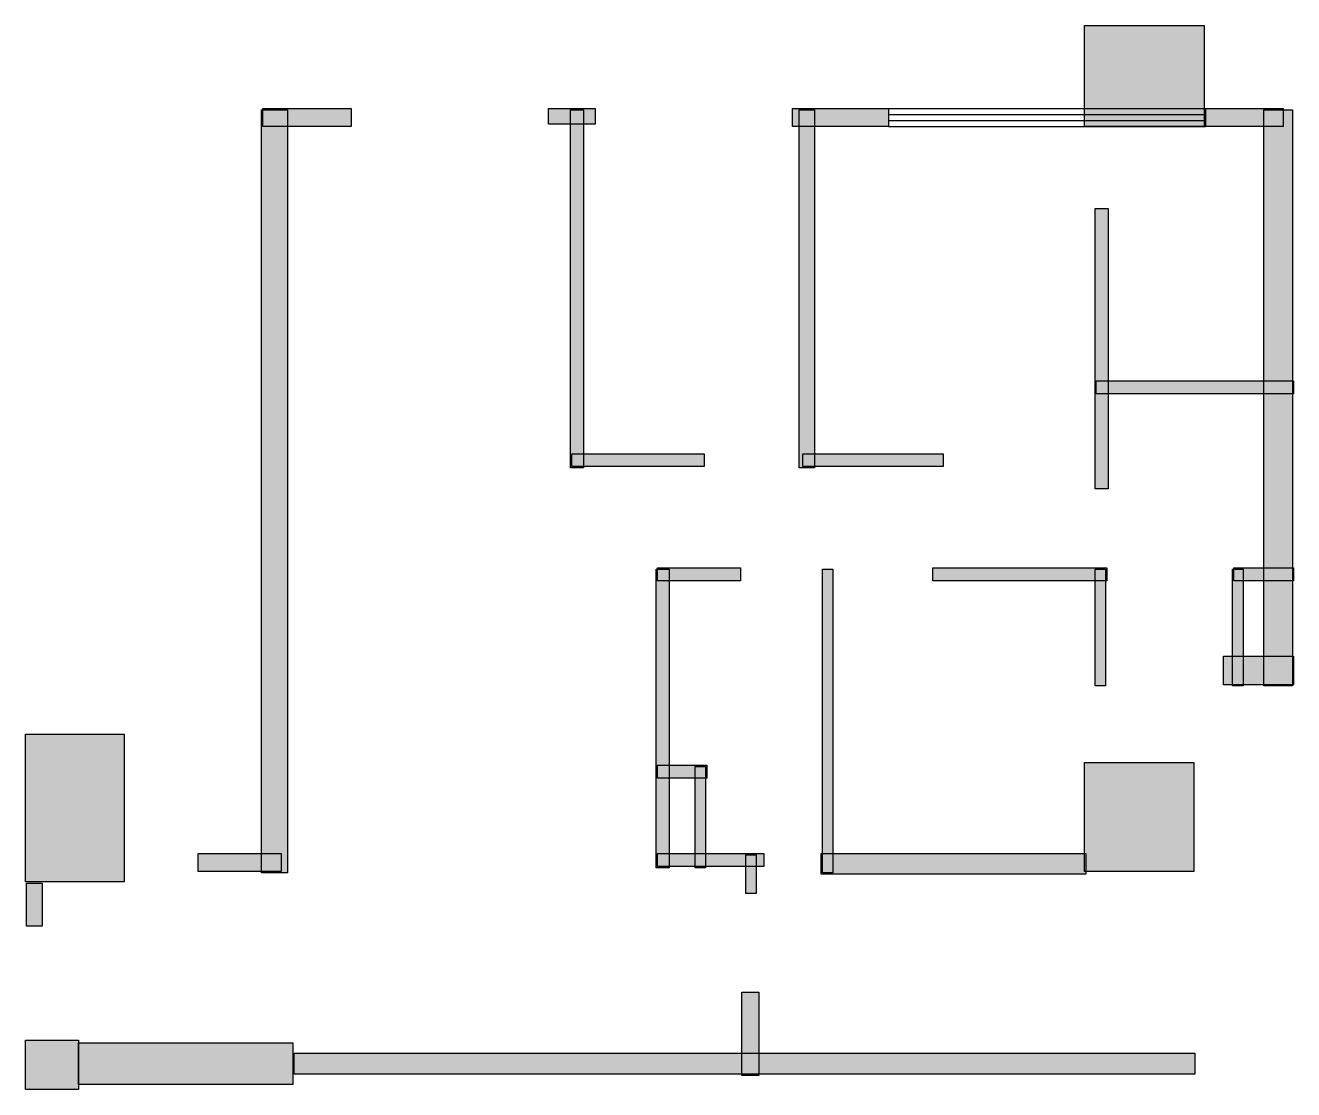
# Model space of a CAD drawing. Header units: centimetres. Extents: x 12 to 872, y 9 to 730.
import ezdxf

# ---------------------------------------------------------------- set-up
doc = ezdxf.new("R2010")
doc.units = ezdxf.units.CM
doc.layers.add('WALL', color=7, linetype='Continuous')
doc.layers.add('WINDOW', color=5, linetype='Continuous')

msp = doc.modelspace()

# ---------------------------------------------------------------- hatches: boundary and pattern name
at = {"layer": 'WALL'}
h = msp.add_hatch(color=256, dxfattribs=at)
h.dxf.hatch_style = 1
h.paths.add_polyline_path([(730.4, 730.4), (811.36, 730.4), (811.36, 661.76), (730.4, 661.76)])
h = msp.add_hatch(color=256, dxfattribs=at)
h.dxf.hatch_style = 1
h.paths.add_polyline_path([(172.48, 673.2), (190.08, 673.2), (190.08, 155.76), (172.48, 155.76)])
h = msp.add_hatch(color=256, dxfattribs=at)
h.dxf.hatch_style = 1
h.paths.add_polyline_path([(173.36, 674.08), (233.2, 674.08), (233.2, 661.76), (173.36, 661.76)])
h = msp.add_hatch(color=256, dxfattribs=at)
h.dxf.hatch_style = 1
h.paths.add_polyline_path([(366.96, 674.08), (398.64, 674.08), (398.64, 663.52), (366.96, 663.52)])
h = msp.add_hatch(color=256, dxfattribs=at)
h.dxf.hatch_style = 1
h.paths.add_polyline_path([(381.92, 673.2), (390.72, 673.2), (390.72, 430.32), (381.92, 430.32)])
h = msp.add_hatch(color=256, dxfattribs=at)
h.dxf.hatch_style = 1
h.paths.add_polyline_path([(532.4, 674.08), (597.52, 674.08), (597.52, 661.76), (532.4, 661.76)])
h = msp.add_hatch(color=256, dxfattribs=at)
h.dxf.hatch_style = 1
h.paths.add_polyline_path([(536.8, 673.2), (547.36, 673.2), (547.36, 430.32), (536.8, 430.32)])
h = msp.add_hatch(color=256, dxfattribs=at)
h.dxf.hatch_style = 1
h.paths.add_polyline_path([(812.24, 674.08), (865.04, 674.08), (865.04, 661.76), (812.24, 661.76)])
h = msp.add_hatch(color=256, dxfattribs=at)
h.dxf.hatch_style = 1
h.paths.add_polyline_path([(851.84, 673.2), (871.2, 673.2), (871.2, 282.48), (851.84, 282.48)])
h = msp.add_hatch(color=256, dxfattribs=at)
h.dxf.hatch_style = 1
h.paths.add_polyline_path([(737.44, 606.32), (746.24, 606.32), (746.24, 416.24), (737.44, 416.24)])
h = msp.add_hatch(color=256, dxfattribs=at)
h.dxf.hatch_style = 1
h.paths.add_polyline_path([(738.32, 489.28), (872.08, 489.28), (872.08, 480.48), (738.32, 480.48)])
h = msp.add_hatch(color=256, dxfattribs=at)
h.dxf.hatch_style = 1
h.paths.add_polyline_path([(382.8, 440), (472.56, 440), (472.56, 431.2), (382.8, 431.2)])
h = msp.add_hatch(color=256, dxfattribs=at)
h.dxf.hatch_style = 1
h.paths.add_polyline_path([(539.44, 440), (634.48, 440), (634.48, 431.2), (539.44, 431.2)])
h = msp.add_hatch(color=256, dxfattribs=at)
h.dxf.hatch_style = 1
h.paths.add_polyline_path([(440, 361.68), (448.8, 361.68), (448.8, 159.28), (440, 159.28)])
h = msp.add_hatch(color=256, dxfattribs=at)
h.dxf.hatch_style = 1
h.paths.add_polyline_path([(440.88, 362.56), (497.2, 362.56), (497.2, 353.76), (440.88, 353.76)])
h = msp.add_hatch(color=256, dxfattribs=at)
h.dxf.hatch_style = 1
h.paths.add_polyline_path([(552.64, 361.68), (559.68, 361.68), (559.68, 155.76), (552.64, 155.76)])
h = msp.add_hatch(color=256, dxfattribs=at)
h.dxf.hatch_style = 1
h.paths.add_polyline_path([(627.44, 362.56), (745.36, 362.56), (745.36, 353.76), (627.44, 353.76)])
h = msp.add_hatch(color=256, dxfattribs=at)
h.dxf.hatch_style = 1
h.paths.add_polyline_path([(737.44, 361.68), (744.48, 361.68), (744.48, 282.48), (737.44, 282.48)])
h = msp.add_hatch(color=256, dxfattribs=at)
h.dxf.hatch_style = 1
h.paths.add_polyline_path([(830.72, 361.68), (837.76, 361.68), (837.76, 282.48), (830.72, 282.48)])
h = msp.add_hatch(color=256, dxfattribs=at)
h.dxf.hatch_style = 1
h.paths.add_polyline_path([(831.6, 362.56), (872.08, 362.56), (872.08, 353.76), (831.6, 353.76)])
h = msp.add_hatch(color=256, dxfattribs=at)
h.dxf.hatch_style = 1
h.paths.add_polyline_path([(824.56, 302.72), (872.08, 302.72), (872.08, 283.36), (824.56, 283.36)])
h = msp.add_hatch(color=256, dxfattribs=at)
h.dxf.hatch_style = 1
h.paths.add_polyline_path([(12.32, 249.92), (79.2, 249.92), (79.2, 149.6), (12.32, 149.6)])
h = msp.add_hatch(color=256, dxfattribs=at)
h.dxf.hatch_style = 1
h.paths.add_polyline_path([(440.88, 228.8), (474.32, 228.8), (474.32, 220), (440.88, 220)])
h = msp.add_hatch(color=256, dxfattribs=at)
h.dxf.hatch_style = 1
h.paths.add_polyline_path([(466.4, 227.92), (473.44, 227.92), (473.44, 159.28), (466.4, 159.28)])
h = msp.add_hatch(color=256, dxfattribs=at)
h.dxf.hatch_style = 1
h.paths.add_polyline_path([(730.4, 230.56), (804.32, 230.56), (804.32, 156.64), (730.4, 156.64)])
h = msp.add_hatch(color=256, dxfattribs=at)
h.dxf.hatch_style = 1
h.paths.add_polyline_path([(129.36, 168.96), (185.68, 168.96), (185.68, 156.64), (129.36, 156.64)])
h = msp.add_hatch(color=256, dxfattribs=at)
h.dxf.hatch_style = 1
h.paths.add_polyline_path([(440.88, 168.96), (513.04, 168.96), (513.04, 160.16), (440.88, 160.16)])
h = msp.add_hatch(color=256, dxfattribs=at)
h.dxf.hatch_style = 1
h.paths.add_polyline_path([(500.72, 168.08), (507.76, 168.08), (507.76, 141.68), (500.72, 141.68)])
h = msp.add_hatch(color=256, dxfattribs=at)
h.dxf.hatch_style = 1
h.paths.add_polyline_path([(551.76, 168.96), (731.28, 168.96), (731.28, 154.88), (551.76, 154.88)])
h = msp.add_hatch(color=256, dxfattribs=at)
h.dxf.hatch_style = 1
h.paths.add_polyline_path([(13.2, 148.72), (23.76, 148.72), (23.76, 119.68), (13.2, 119.68)])
h = msp.add_hatch(color=256, dxfattribs=at)
h.dxf.hatch_style = 1
h.paths.add_polyline_path([(498.08, 74.8), (509.52, 74.8), (509.52, 18.48), (498.08, 18.48)])
h = msp.add_hatch(color=256, dxfattribs=at)
h.dxf.hatch_style = 1
h.paths.add_polyline_path([(12.32, 42.24), (48.4, 42.24), (48.4, 8.8), (12.32, 8.8)])
h = msp.add_hatch(color=256, dxfattribs=at)
h.dxf.hatch_style = 1
h.paths.add_polyline_path([(48.4, 40.48), (193.6, 40.48), (193.6, 12.32), (48.4, 12.32)])
h = msp.add_hatch(color=256, dxfattribs=at)
h.dxf.hatch_style = 1
h.paths.add_polyline_path([(194.48, 33.44), (805.2, 33.44), (805.2, 19.36), (194.48, 19.36)])

# ---------------------------------------------------------------- linework, layer by layer
for points in [[(730.4, 730.4), (811.36, 730.4), (811.36, 661.76), (730.4, 661.76)], [(172.48, 673.2), (190.08, 673.2), (190.08, 155.76), (172.48, 155.76)], [(173.36, 674.08), (233.2, 674.08), (233.2, 661.76), (173.36, 661.76)], [(366.96, 674.08), (398.64, 674.08), (398.64, 663.52), (366.96, 663.52)], [(381.92, 673.2), (390.72, 673.2), (390.72, 430.32), (381.92, 430.32)], [(532.4, 674.08), (597.52, 674.08), (597.52, 661.76), (532.4, 661.76)], [(536.8, 673.2), (547.36, 673.2), (547.36, 430.32), (536.8, 430.32)], [(812.24, 674.08), (865.04, 674.08), (865.04, 661.76), (812.24, 661.76)], [(851.84, 673.2), (871.2, 673.2), (871.2, 282.48), (851.84, 282.48)], [(737.44, 606.32), (746.24, 606.32), (746.24, 416.24), (737.44, 416.24)], [(738.32, 489.28), (872.08, 489.28), (872.08, 480.48), (738.32, 480.48)], [(382.8, 440), (472.56, 440), (472.56, 431.2), (382.8, 431.2)], [(539.44, 440), (634.48, 440), (634.48, 431.2), (539.44, 431.2)], [(440, 361.68), (448.8, 361.68), (448.8, 159.28), (440, 159.28)], [(440.88, 362.56), (497.2, 362.56), (497.2, 353.76), (440.88, 353.76)], [(552.64, 361.68), (559.68, 361.68), (559.68, 155.76), (552.64, 155.76)], [(627.44, 362.56), (745.36, 362.56), (745.36, 353.76), (627.44, 353.76)], [(737.44, 361.68), (744.48, 361.68), (744.48, 282.48), (737.44, 282.48)], [(830.72, 361.68), (837.76, 361.68), (837.76, 282.48), (830.72, 282.48)], [(831.6, 362.56), (872.08, 362.56), (872.08, 353.76), (831.6, 353.76)], [(824.56, 302.72), (872.08, 302.72), (872.08, 283.36), (824.56, 283.36)], [(12.32, 249.92), (79.2, 249.92), (79.2, 149.6), (12.32, 149.6)], [(440.88, 228.8), (474.32, 228.8), (474.32, 220), (440.88, 220)], [(466.4, 227.92), (473.44, 227.92), (473.44, 159.28), (466.4, 159.28)], [(730.4, 230.56), (804.32, 230.56), (804.32, 156.64), (730.4, 156.64)], [(129.36, 168.96), (185.68, 168.96), (185.68, 156.64), (129.36, 156.64)], [(440.88, 168.96), (513.04, 168.96), (513.04, 160.16), (440.88, 160.16)], [(500.72, 168.08), (507.76, 168.08), (507.76, 141.68), (500.72, 141.68)], [(551.76, 168.96), (731.28, 168.96), (731.28, 154.88), (551.76, 154.88)], [(13.2, 148.72), (23.76, 148.72), (23.76, 119.68), (13.2, 119.68)], [(498.08, 74.8), (509.52, 74.8), (509.52, 18.48), (498.08, 18.48)], [(12.32, 42.24), (48.4, 42.24), (48.4, 8.8), (12.32, 8.8)], [(48.4, 40.48), (193.6, 40.48), (193.6, 12.32), (48.4, 12.32)], [(194.48, 33.44), (805.2, 33.44), (805.2, 19.36), (194.48, 19.36)]]:
    msp.add_lwpolyline(points, close=True, dxfattribs=at)
at = {"layer": 'WINDOW'}
for p, q in [((597.52, 674.08), (812.24, 674.08)), ((597.52, 674.08), (597.52, 661.76)), ((812.24, 674.08), (812.24, 661.76)), ((597.52, 669.97), (812.24, 669.97)), ((597.52, 665.87), (812.24, 665.87)), ((597.52, 661.76), (812.24, 661.76))]:
    msp.add_line(p, q, dxfattribs=at)

doc.saveas('drawing.dxf')
